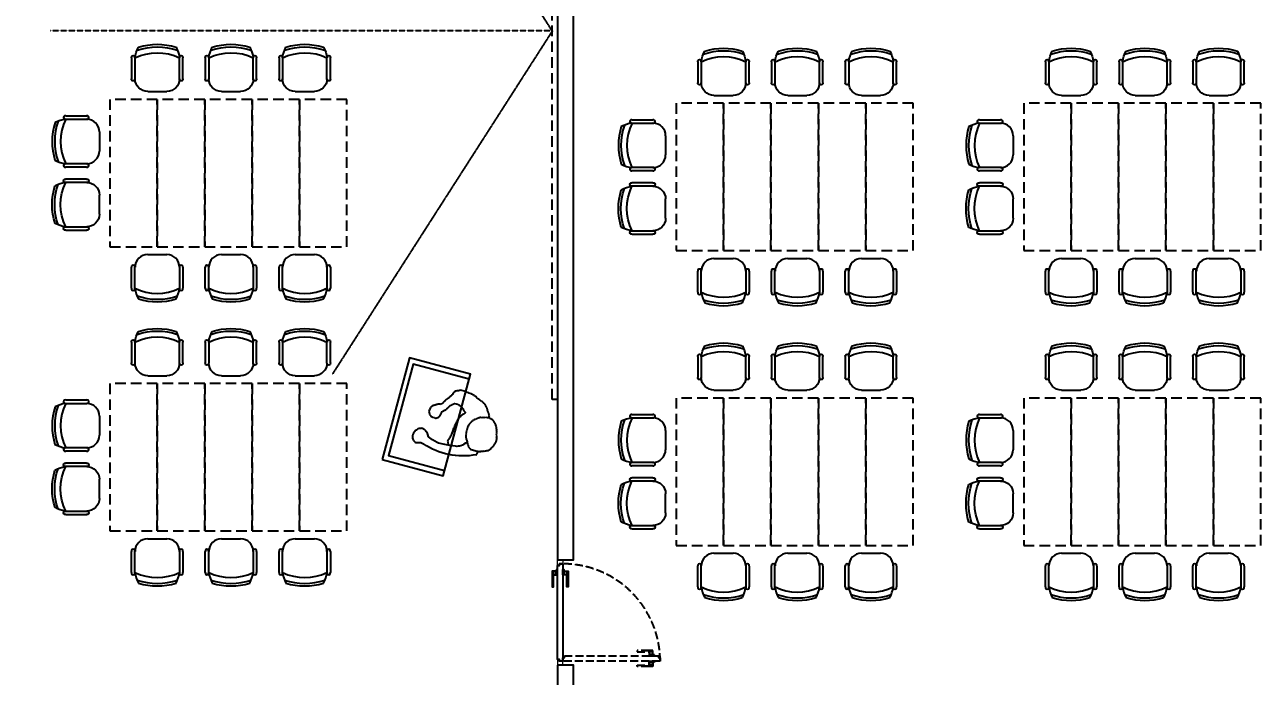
# Model space of a CAD drawing. Header units: millimetres. Extents: x 285006 to 3037698, y -2820855 to 192241.
# Drawn here: x 1117300 to 1129039, y -1094316 to -1088127 of the extents above; entities that cross this region are included whole.
import ezdxf

# ---------------------------------------------------------------- set-up
doc = ezdxf.new("R2010")
doc.units = ezdxf.units.MM
doc.header["$PDMODE"] = 35
doc.header["$PDSIZE"] = -0.1
doc.linetypes.add('DASH', pattern=[0.35, 0.25, -0.1])
doc.linetypes.add('DASHED', pattern=[0.75, 0.5, -0.25])
for name, color, linetype in [('___', 4, 'Continuous'), ('__附着_A10-J_KJ_2_B_28F_SEN22M3I_设计区$0$A_WALL_BRIK(砌块墙)', 190, 'Continuous'), ('DOOR', 60, 'Continuous'), ('DOOR--02', 8, 'Continuous'), ('DS-FINISH', 20, 'Continuous'), ('FF-FURN', 51, 'Continuous'), ('FF-活动家具', 51, 'Continuous'), ('WALL', 255, 'Continuous')]:
    doc.layers.add(name, color=color, linetype=linetype)
doc.layers.add('DIM-1B-6F$0$A-ANNO-DIMS', color=73, linetype='Continuous', lineweight=18)
doc.styles.add('CCD_DIM', font='archs.shx', dxfattribs={"width": 0.7})
doc.styles.add('DIM-1B-6F$0$HYGB2014', font='hygbsz.shx', dxfattribs={"width": 0.7, "bigfont": 'hygbhz.shx'})
doc.dimstyles.new('DIM-1B-6F$0$DIMN', dxfattribs={"dimtxt": 300, "dimasz": 100, "dimexe": 250, "dimexo": 300, "dimgap": 0, "dimtad": 0, "dimdec": 0, "dimzin": 0, "dimdsep": 46, "dimtxsty": 'DIM-1B-6F$0$HYGB2014', "dimblk": 'DIM-1B-6F$0$_archtick', "dimcen": 0.09, "dimdle": 150, "dimclrt": 7, "dimazin": 0, "dimtfac": 1, "dimtdec": 0, "dimtix": 1, "dimtmove": 2, "dimatfit": 3, "dimfxl": 1, "dimtvp": 1, "dimtolj": 1, "dimtzin": 0, "dimarcsym": 0})
doc.dimstyles.new('DIM_100', dxfattribs={"dimscale": 100, "dimtxt": 1.5, "dimasz": 1, "dimexe": 1.5, "dimexo": 1.5, "dimgap": 0.6, "dimtad": 1, "dimdec": 0, "dimrnd": 5, "dimzin": 12, "dimdsep": 46, "dimtxsty": 'CCD_DIM', "dimblk": 'CCD_Dimension_Tick', "dimcen": 0.125, "dimclrd": 44, "dimclre": 44, "dimclrt": 50, "dimadec": 0, "dimazin": 0, "dimtfac": 1, "dimtdec": 0, "dimtix": 1, "dimtmove": 2, "dimatfit": 3, "dimldrblk": 'CCD_Leader_Dot', "dimfxl": 5, "dimtvp": 1, "dimtolj": 1, "dimtzin": 0, "dimarcsym": 0})

# ---------------------------------------------------------------- blocks, each defined once
blk = doc.blocks.new('DIM-1B-6F$0$_archtick')
at = {"const_width": 0.4}
blk.add_lwpolyline([(-0.7, -0.7), (0.7, 0.7)], dxfattribs=at)
blk = doc.blocks.new('CCD_Dimension_Tick')
at = {"color": 0, "linetype": 'ByBlock'}
for p, q in [((-1.09, 0), (0, 0)), ((0, 0), (1.09, 0))]:
    blk.add_line(p, q, dxfattribs=at)
at = {"color": 0, "linetype": 'Continuous', "const_width": 0.608}
blk.add_lwpolyline([(-0.61, -0.61), (0.61, 0.61)], dxfattribs=at)
blk = doc.blocks.new('*D1553')
at = {"layer": '___', "color": 44, "lineweight": -2, "transparency": 16777216}
for p, q in [((1162392, -1083359), (1162242, -1083359)), ((1162392, -1083459), (1162392, -1085509)), ((1162435, -1085609), (1162242, -1085609))]:
    blk.add_line(p, q, dxfattribs=at)
at = {"layer": 'Defpoints', "color": 0, "transparency": 16777216}
for p in [(1162518, -1083359), (1162392, -1085609), (1162585, -1085609), (1062583, -2814913), (1063708, -2814913), (1063708, -2816155)]:
    blk.add_point(p, dxfattribs=at)
at = {"layer": 'DIM-1B-6F$0$A-ANNO-DIMS', "color": 0, "lineweight": -2, "transparency": 16777216}
for p, q in [((1062583, -2815213), (1062583, -2816405)), ((1063708, -2815213), (1063708, -2816405)), ((1062433, -2816155), (1063858, -2816155))]:
    blk.add_line(p, q, dxfattribs=at)
at = {"layer": '___', "color": 44, "lineweight": -2, "transparency": 16777216, "xscale": 100, "yscale": 100, "zscale": 100}
for p, rotation in [((1162392, -1083359), 90), ((1162392, -1085609), 270)]:
    blk.add_blockref('CCD_Dimension_Tick', p, dxfattribs=dict(at, rotation=rotation))
at = {"layer": 'DIM-1B-6F$0$A-ANNO-DIMS', "color": 0, "lineweight": -2, "transparency": 16777216, "xscale": 100, "yscale": 100, "zscale": 100, "rotation": 180}
blk.add_blockref('DIM-1B-6F$0$_archtick', (1062583, -2816155), dxfattribs=at)
at = {"layer": 'DIM-1B-6F$0$A-ANNO-DIMS', "color": 0, "lineweight": -2, "transparency": 16777216, "xscale": 100, "yscale": 100, "zscale": 100}
blk.add_blockref('DIM-1B-6F$0$_archtick', (1063708, -2816155), dxfattribs=at)
at = {"layer": '___', "color": 50, "transparency": 16777216, "insert": (1162257, -1084484), "char_height": 150, "attachment_point": 5, "rotation": 90, "style": 'CCD_DIM'}
blk.add_mtext('\\A1;2250', dxfattribs=at)
at = {"layer": 'DIM-1B-6F$0$A-ANNO-DIMS', "color": 7, "transparency": 16777216, "insert": (1063145, -2815855), "char_height": 300, "attachment_point": 5, "style": 'DIM-1B-6F$0$HYGB2014'}
blk.add_mtext('\\A1;1125', dxfattribs=at)
blk = doc.blocks.new('*D1554')
at = {"layer": '___', "color": 44, "lineweight": -2, "transparency": 16777216}
for p, q in [((1154593, -1091584), (1154281, -1091584)), ((1154431, -1091684), (1154431, -1092211)), ((1154593, -1092311), (1154281, -1092311))]:
    blk.add_line(p, q, dxfattribs=at)
at = {"layer": 'Defpoints', "color": 0, "transparency": 16777216}
for p in [(1154743, -1091584, 0), (1154431, -1092311), (1154743, -1092311, 0), (1063708, -2814913), (1064833, -2814913), (1064833, -2816155)]:
    blk.add_point(p, dxfattribs=at)
at = {"layer": 'DIM-1B-6F$0$A-ANNO-DIMS', "color": 0, "lineweight": -2, "transparency": 16777216}
for p, q in [((1063708, -2815213), (1063708, -2816405)), ((1064833, -2815213), (1064833, -2816405)), ((1063558, -2816155), (1064983, -2816155))]:
    blk.add_line(p, q, dxfattribs=at)
at = {"layer": '___', "color": 44, "lineweight": -2, "transparency": 16777216, "xscale": 100, "yscale": 100, "zscale": 100}
for p, rotation in [((1154431, -1091584), 90.00020283730542), ((1154431, -1092311), 270.0002028373054)]:
    blk.add_blockref('CCD_Dimension_Tick', p, dxfattribs=dict(at, rotation=rotation))
at = {"layer": 'DIM-1B-6F$0$A-ANNO-DIMS', "color": 0, "lineweight": -2, "transparency": 16777216, "xscale": 100, "yscale": 100, "zscale": 100, "rotation": 180}
blk.add_blockref('DIM-1B-6F$0$_archtick', (1063708, -2816155), dxfattribs=at)
at = {"layer": 'DIM-1B-6F$0$A-ANNO-DIMS', "color": 0, "lineweight": -2, "transparency": 16777216, "xscale": 100, "yscale": 100, "zscale": 100}
blk.add_blockref('DIM-1B-6F$0$_archtick', (1064833, -2816155), dxfattribs=at)
at = {"layer": '___', "color": 50, "transparency": 16777216, "insert": (1154566, -1091947), "char_height": 150, "attachment_point": 5, "rotation": 270.0002, "style": 'CCD_DIM'}
blk.add_mtext('\\A1;725', dxfattribs=at)
at = {"layer": 'DIM-1B-6F$0$A-ANNO-DIMS', "color": 7, "transparency": 16777216, "insert": (1064270, -2815855), "char_height": 300, "attachment_point": 5, "style": 'DIM-1B-6F$0$HYGB2014'}
blk.add_mtext('\\A1;1125', dxfattribs=at)
blk = doc.blocks.new('*D1555')
at = {"layer": '___', "color": 44, "lineweight": -2, "transparency": 16777216}
for p, q in [((1154593, -1087071), (1154181, -1087071)), ((1154331, -1089276), (1154331, -1087171)), ((1154593, -1089376), (1154181, -1089376))]:
    blk.add_line(p, q, dxfattribs=at)
at = {"layer": 'Defpoints', "color": 0, "transparency": 16777216}
for p in [(1154331, -1087071), (1154743, -1087071, 0), (1154743, -1089376, 0), (1064833, -2814913), (1066533, -2814913), (1066533, -2816155)]:
    blk.add_point(p, dxfattribs=at)
at = {"layer": 'DIM-1B-6F$0$A-ANNO-DIMS', "color": 0, "lineweight": -2, "transparency": 16777216}
for p, q in [((1064833, -2815213), (1064833, -2816405)), ((1066533, -2815213), (1066533, -2816405)), ((1064683, -2816155), (1066683, -2816155))]:
    blk.add_line(p, q, dxfattribs=at)
at = {"layer": '___', "color": 44, "lineweight": -2, "transparency": 16777216, "xscale": 100, "yscale": 100, "zscale": 100}
for p, rotation in [((1154331, -1087071), 90), ((1154331, -1089376), 270)]:
    blk.add_blockref('CCD_Dimension_Tick', p, dxfattribs=dict(at, rotation=rotation))
at = {"layer": 'DIM-1B-6F$0$A-ANNO-DIMS', "color": 0, "lineweight": -2, "transparency": 16777216, "xscale": 100, "yscale": 100, "zscale": 100, "rotation": 180}
blk.add_blockref('DIM-1B-6F$0$_archtick', (1064833, -2816155), dxfattribs=at)
at = {"layer": 'DIM-1B-6F$0$A-ANNO-DIMS', "color": 0, "lineweight": -2, "transparency": 16777216, "xscale": 100, "yscale": 100, "zscale": 100}
blk.add_blockref('DIM-1B-6F$0$_archtick', (1066533, -2816155), dxfattribs=at)
at = {"layer": '___', "color": 50, "transparency": 16777216, "insert": (1154196, -1088224), "char_height": 150, "attachment_point": 5, "rotation": 90, "style": 'CCD_DIM'}
blk.add_mtext('\\A1;2305', dxfattribs=at)
at = {"layer": 'DIM-1B-6F$0$A-ANNO-DIMS', "color": 7, "transparency": 16777216, "insert": (1065683, -2815855), "char_height": 300, "attachment_point": 5, "style": 'DIM-1B-6F$0$HYGB2014'}
blk.add_mtext('\\A1;1700', dxfattribs=at)
blk = doc.blocks.new('*D1556')
at = {"layer": '___', "color": 44, "lineweight": -2, "transparency": 16777216}
for p, q in [((1154593, -1088749), (1154436, -1088749)), ((1154586, -1088849), (1154586, -1089276)), ((1154593, -1089376), (1154436, -1089376))]:
    blk.add_line(p, q, dxfattribs=at)
at = {"layer": 'Defpoints', "color": 0, "transparency": 16777216}
for p in [(1154743, -1088749, 0), (1154586, -1089376), (1154743, -1089376, 0), (1066533, -2814913), (1067333, -2814913), (1067333, -2816155)]:
    blk.add_point(p, dxfattribs=at)
at = {"layer": 'DIM-1B-6F$0$A-ANNO-DIMS', "color": 0, "lineweight": -2, "transparency": 16777216}
for p, q in [((1066533, -2815213), (1066533, -2816405)), ((1067333, -2815213), (1067333, -2816405)), ((1066383, -2816155), (1067483, -2816155))]:
    blk.add_line(p, q, dxfattribs=at)
at = {"layer": '___', "color": 44, "lineweight": -2, "transparency": 16777216, "xscale": 100, "yscale": 100, "zscale": 100}
for p, rotation in [((1154586, -1088749), 90), ((1154586, -1089376), 270)]:
    blk.add_blockref('CCD_Dimension_Tick', p, dxfattribs=dict(at, rotation=rotation))
at = {"layer": 'DIM-1B-6F$0$A-ANNO-DIMS', "color": 0, "lineweight": -2, "transparency": 16777216, "xscale": 100, "yscale": 100, "zscale": 100, "rotation": 180}
blk.add_blockref('DIM-1B-6F$0$_archtick', (1066533, -2816155), dxfattribs=at)
at = {"layer": 'DIM-1B-6F$0$A-ANNO-DIMS', "color": 0, "lineweight": -2, "transparency": 16777216, "xscale": 100, "yscale": 100, "zscale": 100}
blk.add_blockref('DIM-1B-6F$0$_archtick', (1067333, -2816155), dxfattribs=at)
at = {"layer": '___', "color": 50, "transparency": 16777216, "insert": (1154451, -1089062), "char_height": 150, "attachment_point": 5, "rotation": 90, "style": 'CCD_DIM'}
blk.add_mtext('\\A1;625', dxfattribs=at)
at = {"layer": 'DIM-1B-6F$0$A-ANNO-DIMS', "color": 7, "transparency": 16777216, "insert": (1066933, -2815855), "char_height": 300, "attachment_point": 5, "style": 'DIM-1B-6F$0$HYGB2014'}
blk.add_mtext('\\A1;800', dxfattribs=at)
blk = doc.blocks.new('A$C64783269')
at = {"layer": 'FF-活动家具'}
for p, q in [((1, 151), (1, 400)), ((41, 151), (41, 400)), ((570, 399), (570, 150)), ((610, 399), (610, 150)), ((419, 0), (191, 0))]:
    blk.add_line(p, q, dxfattribs=at)
for centre, radius, start, end in [((461, 332), 426, 152.8506, 170.8394), ((305, -144), 604, 64.0229, 115.9163), ((305, -200), 730, 70.8382, 109.1021), ((305, -192), 752, 72.7146, 107.2107), ((149, 332), 426, 9.0894, 27.0688), ((21, 405), 20.8, 344.5058, 195.4229), ((590, 405), 20.8, 344.5058, 195.4229), ((21, 145), 20.8, 164.5058, 15.4229), ((191, 150), 150, 179.9644, 269.9644), ((419, 150), 150, 269.9644, 359.9644), ((590, 145), 20.8, 164.5058, 15.4229)]:
    blk.add_arc(centre, radius, start, end, dxfattribs=at)
blk = doc.blocks.new('DFGDFGHDTH')
at = {"layer": 'FF-FURN', "linetype": 'DASHED', "ltscale": 200}
for points in [[(3283808, 4592442), (3283808, 4591042), (3284258, 4591042), (3284258, 4592442)], [(3284258, 4592442), (3284258, 4591042), (3284708, 4591042), (3284708, 4592442)], [(3284708, 4592442), (3284708, 4591042), (3285158, 4591042), (3285158, 4592442)], [(3285158, 4592442), (3285158, 4591042), (3285608, 4591042), (3285608, 4592442)], [(3285608, 4592442), (3285608, 4591042), (3286058, 4591042), (3286058, 4592442)]]:
    blk.add_lwpolyline(points, close=True, dxfattribs=at)
at = {"layer": 'FF-FURN', "linetype": 'DASHED', "ltscale": 200, "xscale": 0.8, "yscale": 0.8, "zscale": 0.8}
for p in [(3283964, 4592517), (3284664, 4592517), (3285364, 4592517)]:
    blk.add_blockref('A$C64783269', p, dxfattribs=at)
at = {"layer": 'FF-FURN', "linetype": 'DASHED', "ltscale": 200}
for p, xscale, yscale, zscale, rotation in [((3286158, 4591798), -0.8, 0.8, 0.8, 269.9999999999999), ((3286158, 4591686), 0.8000000000000002, 0.8000000000000002, 0.8000000000000002, 270.0000006730583), ((3283964, 4590967), -0.8, 0.8, 0.8, 180), ((3284664, 4590967), -0.8, 0.8, 0.8, 180), ((3285364, 4590967), -0.8, 0.8, 0.8, 180)]:
    blk.add_blockref('A$C64783269', p, dxfattribs=dict(at, xscale=xscale, yscale=yscale, zscale=zscale, rotation=rotation))
blk = doc.blocks.new('A$C1C14294A')
at = {"layer": 'FF-活动家具', "color": 8}
for p, q in [((267, 585), (273, 588)), ((273, 588), (278, 590)), ((278, 590), (284, 592)), ((284, 592), (289, 595)), ((289, 595), (292, 594)), ((292, 594), (300, 597)), ((300, 597), (305, 602)), ((305, 602), (310, 604)), ((310, 604), (316, 604)), ((316, 604), (318, 606)), ((318, 606), (326, 608)), ((326, 608), (332, 611)), ((332, 611), (337, 610)), ((337, 610), (340, 613)), ((340, 613), (348, 613)), ((348, 613), (353, 615)), ((353, 615), (364, 614)), ((364, 614), (366, 617)), ((366, 617), (390, 616)), ((390, 616), (393, 618)), ((393, 618), (429, 616)), ((429, 616), (430, 619)), ((430, 619), (435, 621)), ((435, 621), (474, 619)), ((474, 619), (474, 616)), ((474, 616), (477, 616)), ((477, 616), (477, 614)), ((477, 614), (479, 613)), ((479, 613), (482, 611)), ((482, 611), (484, 611)), ((484, 611), (487, 608)), ((487, 608), (489, 608)), ((489, 608), (492, 605)), ((492, 605), (500, 604)), ((500, 604), (502, 602)), ((502, 602), (505, 599)), ((505, 599), (510, 599)), ((510, 599), (510, 596)), ((510, 596), (512, 596)), ((512, 596), (518, 593)), ((518, 593), (520, 590)), ((520, 590), (522, 585)), ((138, 476), (141, 479)), ((138, 468), (138, 476)), ((141, 481), (144, 484)), ((141, 479), (141, 481)), ((144, 484), (146, 486)), ((146, 486), (147, 489)), ((147, 489), (149, 494)), ((149, 494), (152, 497)), ((152, 497), (155, 499)), ((155, 502), (158, 502)), ((155, 499), (155, 502)), ((158, 502), (158, 508)), ((158, 504), (161, 507)), ((158, 502), (158, 504)), ((161, 507), (164, 512)), ((164, 512), (166, 514)), ((166, 514), (169, 517)), ((169, 517), (172, 522)), ((172, 522), (175, 527)), ((175, 527), (178, 529)), ((178, 529), (181, 535)), ((181, 535), (183, 537)), ((183, 537), (186, 540)), ((186, 540), (189, 542)), ((189, 542), (192, 545)), ((192, 545), (194, 547)), ((194, 547), (195, 550)), ((195, 550), (197, 550)), ((197, 550), (200, 552)), ((200, 555), (208, 562)), ((200, 552), (200, 555)), ((208, 562), (211, 565)), ((211, 565), (214, 564)), ((214, 564), (216, 567)), ((216, 567), (219, 567)), ((219, 567), (222, 569)), ((222, 569), (224, 569)), ((224, 569), (227, 572)), ((227, 572), (238, 576)), ((238, 576), (241, 579)), ((241, 579), (246, 581)), ((246, 581), (251, 581)), ((251, 581), (262, 586)), ((262, 586), (267, 585)), ((419, 472), (416, 469)), ((424, 474), (419, 472)), ((427, 474), (424, 474)), ((430, 477), (427, 474)), ((435, 479), (430, 477)), ((440, 479), (435, 479)), ((443, 481), (440, 479)), ((454, 481), (443, 481)), ((456, 483), (454, 481)), ((488, 481), (456, 483)), ((488, 479), (488, 481)), ((490, 479), (488, 479)), ((493, 476), (490, 479)), ((496, 476), (493, 476)), ((495, 473), (496, 476)), ((498, 473), (495, 473)), ((503, 470), (498, 473)), ((508, 465), (503, 470)), ((522, 585), (525, 582)), ((525, 582), (525, 579)), ((525, 579), (527, 577)), ((527, 577), (530, 574)), ((530, 574), (532, 571)), ((532, 571), (532, 563)), ((532, 563), (534, 563)), ((534, 563), (534, 555)), ((534, 555), (537, 555)), ((537, 555), (536, 550)), ((536, 550), (539, 547)), ((539, 547), (539, 546)), ((539, 546), (541, 543)), ((541, 543), (543, 541)), ((543, 541), (543, 539)), ((543, 539), (545, 535)), ((545, 535), (548, 531)), ((548, 531), (548, 528)), ((548, 528), (551, 525)), ((551, 525), (553, 523)), ((553, 523), (553, 520)), ((553, 520), (556, 517)), ((556, 517), (558, 512)), ((558, 512), (558, 510)), ((558, 510), (560, 506)), ((560, 506), (563, 504)), ((563, 504), (565, 502)), ((565, 502), (565, 500)), ((565, 500), (567, 500)), ((567, 500), (567, 498)), ((567, 498), (569, 498)), ((569, 498), (569, 496)), ((569, 496), (571, 496)), ((571, 496), (570, 494)), ((570, 494), (572, 492)), ((572, 492), (574, 490)), ((574, 490), (574, 489)), ((574, 489), (576, 489)), ((576, 489), (576, 487)), ((576, 487), (577, 487)), ((577, 487), (577, 485)), ((577, 485), (579, 483)), ((579, 483), (581, 481)), ((581, 481), (583, 479)), ((583, 479), (582, 475)), ((582, 475), (584, 473)), ((584, 473), (584, 471)), ((584, 471), (586, 469)), ((21, 348), (24, 353)), ((24, 359), (27, 361)), ((24, 353), (24, 359)), ((27, 369), (30, 372)), ((27, 361), (27, 369)), ((30, 372), (33, 377)), ((33, 377), (36, 382)), ((36, 387), (39, 390)), ((36, 382), (36, 387)), ((39, 392), (42, 395)), ((39, 390), (39, 392)), ((42, 397), (45, 400)), ((42, 395), (42, 397)), ((45, 400), (50, 410)), ((50, 410), (53, 412)), ((53, 412), (56, 418)), ((56, 418), (61, 420)), ((61, 420), (62, 423)), ((62, 423), (64, 425)), ((64, 425), (67, 425)), ((67, 427), (70, 427)), ((67, 425), (67, 427)), ((70, 427), (72, 430)), ((72, 430), (78, 435)), ((78, 435), (81, 440)), ((81, 440), (84, 440)), ((84, 442), (89, 442)), ((84, 440), (84, 442)), ((89, 445), (94, 444)), ((89, 442), (89, 445)), ((94, 444), (97, 447)), ((97, 447), (105, 447)), ((105, 447), (108, 449)), ((108, 449), (113, 449)), ((113, 449), (116, 451)), ((116, 451), (124, 451)), ((124, 451), (126, 453)), ((126, 453), (145, 452)), ((131, 450), (132, 458)), ((132, 458), (135, 461)), ((135, 463), (138, 468)), ((135, 461), (135, 463)), ((145, 452), (147, 450)), ((147, 450), (160, 449)), ((160, 449), (163, 446)), ((163, 446), (168, 446)), ((168, 446), (170, 443)), ((170, 443), (178, 443)), ((178, 443), (181, 440)), ((181, 440), (189, 439)), ((189, 439), (191, 437)), ((191, 437), (199, 436)), ((199, 436), (204, 433)), ((204, 433), (212, 433)), ((212, 433), (214, 430)), ((214, 430), (220, 427)), ((220, 427), (222, 427)), ((222, 427), (222, 425)), ((222, 425), (227, 424)), ((227, 424), (230, 421)), ((230, 421), (232, 419)), ((232, 419), (235, 416)), ((235, 416), (237, 416)), ((237, 416), (237, 413)), ((237, 413), (240, 413)), ((240, 413), (242, 410)), ((242, 410), (245, 408)), ((245, 408), (247, 405)), ((247, 405), (247, 402)), ((247, 402), (250, 402)), ((250, 402), (252, 399)), ((252, 399), (257, 396)), ((257, 396), (260, 396)), ((260, 396), (262, 393)), ((262, 393), (265, 391)), ((265, 391), (267, 385)), ((267, 385), (270, 382)), ((270, 382), (275, 380)), ((275, 380), (275, 374)), ((275, 374), (277, 372)), ((277, 372), (280, 369)), ((280, 369), (279, 366)), ((279, 366), (282, 363)), ((282, 363), (284, 358)), ((284, 358), (287, 355)), ((287, 355), (289, 353)), ((289, 353), (289, 350)), ((367, 433), (364, 430)), ((364, 430), (367, 425)), ((370, 432), (367, 433)), ((367, 425), (374, 416)), ((370, 435), (370, 432)), ((372, 435), (370, 435)), ((375, 437), (372, 435)), ((374, 416), (379, 408)), ((378, 440), (375, 437)), ((381, 442), (378, 440)), ((379, 408), (381, 405)), ((383, 442), (381, 442)), ((381, 405), (384, 405)), ((383, 445), (383, 442)), ((386, 445), (383, 445)), ((384, 405), (384, 403)), ((384, 403), (386, 397)), ((392, 452), (386, 447)), ((386, 447), (386, 445)), ((386, 397), (391, 389)), ((391, 389), (396, 384)), ((395, 457), (392, 452)), ((397, 460), (395, 457)), ((396, 384), (398, 376)), ((400, 460), (397, 460)), ((398, 376), (398, 373)), ((398, 373), (400, 368)), ((405, 462), (400, 460)), ((400, 368), (405, 365)), ((411, 467), (405, 462)), ((405, 365), (405, 360)), ((405, 360), (408, 357)), ((408, 357), (407, 351)), ((416, 469), (411, 467)), ((508, 462), (508, 465)), ((510, 459), (508, 462)), ((513, 459), (510, 459)), ((513, 456), (513, 459)), ((516, 456), (513, 456)), ((518, 453), (516, 456)), ((520, 448), (518, 453)), ((523, 445), (520, 448)), ((523, 443), (523, 445)), ((525, 443), (523, 443)), ((528, 437), (525, 443)), ((530, 434), (528, 437)), ((530, 432), (530, 434)), ((535, 426), (530, 432)), ((537, 424), (535, 426)), ((537, 421), (537, 424)), ((540, 416), (537, 421)), ((540, 413), (540, 416)), ((540, 412), (540, 413)), ((540, 412), (545, 404)), ((545, 402), (545, 404)), ((547, 402), (545, 402)), ((547, 398), (547, 402)), ((549, 398), (547, 398)), ((548, 396), (549, 398)), ((550, 396), (548, 396)), ((552, 394), (550, 396)), ((554, 392), (552, 394)), ((556, 392), (554, 392)), ((556, 390), (556, 392)), ((557, 390), (556, 390)), ((559, 388), (557, 390)), ((559, 388), (564, 383)), ((564, 380), (564, 383)), ((567, 380), (564, 380)), ((569, 377), (567, 380)), ((573, 375), (569, 377)), ((573, 373), (573, 375)), ((575, 373), (573, 373)), ((575, 369), (575, 373)), ((577, 367), (575, 369)), ((576, 361), (577, 367)), ((578, 361), (576, 361)), ((578, 348), (578, 361)), ((586, 469), (588, 467)), ((588, 467), (588, 465)), ((588, 465), (589, 463)), ((589, 463), (591, 461)), ((591, 461), (591, 458)), ((591, 458), (593, 456)), ((593, 456), (592, 452)), ((592, 452), (594, 450)), ((594, 450), (596, 448)), ((596, 448), (596, 446)), ((596, 446), (598, 446)), ((598, 446), (598, 444)), ((598, 444), (599, 442)), ((599, 442), (601, 440)), ((601, 440), (601, 439)), ((601, 439), (603, 437)), ((603, 437), (606, 434)), ((606, 434), (608, 433)), ((608, 433), (610, 432)), ((610, 432), (614, 430)), ((614, 430), (619, 430)), ((619, 430), (621, 428)), ((621, 428), (627, 428)), ((627, 428), (628, 426)), ((628, 426), (632, 426)), ((632, 426), (634, 424)), ((634, 424), (636, 424)), ((636, 424), (638, 422)), ((638, 422), (639, 420)), ((639, 420), (641, 420)), ((641, 420), (643, 418)), ((643, 418), (645, 417)), ((645, 417), (647, 416)), ((647, 416), (648, 415)), ((648, 415), (650, 413)), ((650, 413), (652, 411)), ((652, 411), (654, 411)), ((654, 411), (656, 409)), ((656, 409), (657, 409)), ((657, 409), (657, 407)), ((657, 407), (659, 407)), ((659, 407), (661, 405)), ((661, 405), (663, 405)), ((663, 405), (665, 403)), ((665, 403), (666, 403)), ((666, 403), (666, 401)), ((666, 401), (670, 401)), ((670, 401), (672, 399)), ((672, 399), (674, 399)), ((674, 399), (674, 397)), ((674, 397), (677, 397)), ((677, 397), (679, 395)), ((679, 395), (681, 393)), ((681, 393), (681, 391)), ((681, 391), (683, 391)), ((683, 391), (682, 387)), ((682, 387), (684, 385)), ((684, 385), (686, 383)), ((686, 383), (686, 382)), ((686, 382), (688, 380)), ((688, 380), (688, 378)), ((688, 378), (689, 378)), ((689, 378), (691, 376)), ((691, 376), (691, 372)), ((691, 372), (693, 372)), ((693, 372), (693, 366)), ((693, 366), (694, 364)), ((694, 364), (694, 355)), ((694, 355), (695, 351)), ((1, 272), (0, 257)), ((0, 257), (2, 255)), ((3, 273), (1, 272)), ((2, 255), (2, 251)), ((2, 251), (3, 250)), ((5, 286), (3, 284)), ((3, 284), (3, 273)), ((3, 250), (3, 248)), ((3, 248), (5, 246)), ((7, 293), (5, 291)), ((5, 291), (5, 286)), ((5, 246), (5, 242)), ((5, 242), (6, 240)), ((6, 240), (6, 237)), ((6, 237), (8, 235)), ((8, 299), (7, 293)), ((10, 300), (8, 299)), ((12, 308), (10, 306)), ((10, 306), (10, 300)), ((14, 313), (12, 311)), ((12, 311), (12, 308)), ((16, 318), (14, 317)), ((14, 317), (14, 313)), ((18, 324), (16, 322)), ((16, 322), (16, 318)), ((17, 328), (18, 341)), ((17, 328), (18, 324)), ((18, 341), (21, 343)), ((21, 343), (21, 348)), ((289, 350), (292, 347)), ((291, 236), (290, 229)), ((292, 347), (291, 345)), ((291, 345), (294, 339)), ((293, 238), (291, 236)), ((295, 245), (293, 243)), ((293, 243), (293, 238)), ((294, 339), (294, 336)), ((294, 336), (296, 334)), ((297, 254), (295, 252)), ((295, 252), (295, 245)), ((296, 334), (296, 331)), ((296, 331), (298, 326)), ((299, 317), (297, 278)), ((297, 278), (298, 274)), ((298, 274), (297, 254)), ((298, 326), (298, 318)), ((298, 318), (299, 317)), ((407, 351), (410, 343)), ((410, 343), (412, 333)), ((412, 333), (414, 325)), ((414, 325), (416, 322)), ((416, 322), (416, 312)), ((416, 312), (418, 306)), ((418, 306), (418, 301)), ((418, 301), (420, 290)), ((420, 290), (422, 282)), ((422, 282), (421, 264)), ((421, 264), (423, 256)), ((423, 256), (422, 222)), ((579, 346), (578, 348)), ((579, 341), (579, 346)), ((581, 339), (579, 341)), ((581, 333), (581, 339)), ((582, 331), (581, 333)), ((582, 327), (582, 331)), ((584, 325), (582, 327)), ((584, 323), (584, 325)), ((586, 321), (584, 323)), ((585, 318), (586, 321)), ((587, 316), (585, 318)), ((589, 314), (587, 316)), ((589, 312), (589, 314)), ((591, 312), (589, 312)), ((591, 310), (591, 312)), ((592, 308), (591, 310)), ((592, 306), (592, 308)), ((594, 304), (592, 306)), ((596, 304), (594, 304)), ((598, 302), (596, 304)), ((599, 302), (598, 302)), ((601, 300), (599, 302)), ((603, 300), (601, 300)), ((605, 298), (603, 300)), ((607, 296), (605, 298)), ((608, 296), (607, 296)), ((610, 294), (608, 296)), ((612, 292), (610, 294)), ((623, 291), (612, 292)), ((627, 293), (623, 291)), ((647, 292), (627, 293)), ((651, 294), (647, 292)), ((659, 293), (651, 294)), ((661, 295), (659, 293)), ((663, 295), (661, 295)), ((665, 297), (663, 295)), ((666, 297), (665, 297)), ((668, 298), (666, 297)), ((670, 300), (668, 298)), ((672, 300), (670, 300)), ((674, 302), (672, 300)), ((676, 304), (674, 302)), ((676, 305), (676, 304)), ((678, 305), (676, 305)), ((680, 307), (678, 305)), ((682, 311), (680, 309)), ((680, 309), (680, 307)), ((684, 313), (682, 311)), ((686, 316), (684, 314)), ((684, 314), (684, 313)), ((688, 318), (686, 316)), ((688, 320), (688, 318)), ((690, 320), (688, 320)), ((692, 323), (690, 322)), ((690, 322), (690, 320)), ((694, 331), (692, 329)), ((692, 329), (692, 323)), ((695, 351), (694, 331)), ((8, 235), (8, 229)), ((8, 229), (9, 227)), ((9, 227), (9, 222)), ((9, 222), (11, 220)), ((11, 220), (11, 216)), ((11, 216), (12, 214)), ((12, 214), (12, 209)), ((12, 209), (14, 207)), ((14, 207), (15, 205)), ((15, 205), (15, 201)), ((15, 201), (17, 199)), ((17, 199), (17, 198)), ((17, 198), (19, 196)), ((19, 196), (23, 185)), ((28, 180), (23, 185)), ((32, 171), (28, 180)), ((37, 166), (32, 171)), ((42, 160), (37, 166)), ((47, 157), (42, 160)), ((50, 155), (47, 157)), ((53, 155), (50, 155)), ((58, 152), (53, 155)), ((60, 149), (58, 152)), ((65, 146), (60, 149)), ((70, 146), (65, 146)), ((73, 143), (70, 146)), ((76, 143), (73, 143)), ((81, 140), (76, 143)), ((83, 140), (81, 140)), ((86, 137), (83, 140)), ((88, 137), (86, 137)), ((94, 134), (88, 137)), ((99, 134), (94, 134)), ((106, 131), (99, 134)), ((112, 128), (106, 131)), ((114, 125), (112, 128)), ((119, 125), (114, 125)), ((122, 122), (119, 125)), ((135, 121), (122, 122)), ((131, 117), (131, 121)), ((140, 118), (135, 121)), ((200, 115), (140, 118)), ((203, 118), (200, 115)), ((211, 117), (203, 118)), ((214, 120), (211, 117)), ((219, 122), (214, 120)), ((222, 125), (219, 122)), ((222, 127), (222, 125)), ((225, 127), (222, 127)), ((227, 129), (225, 127)), ((233, 132), (227, 129)), ((236, 134), (233, 132)), ((238, 139), (236, 137)), ((236, 137), (236, 134)), ((241, 145), (238, 139)), ((244, 147), (241, 145)), ((247, 150), (244, 147)), ((250, 155), (247, 150)), ((253, 160), (250, 155)), ((256, 165), (253, 160)), ((258, 170), (256, 167)), ((256, 167), (256, 165)), ((261, 175), (258, 170)), ((264, 180), (261, 175)), ((267, 183), (264, 180)), ((270, 188), (267, 185)), ((267, 185), (267, 183)), ((276, 195), (270, 190)), ((270, 190), (270, 188)), ((278, 198), (276, 195)), ((280, 202), (278, 201)), ((278, 201), (278, 198)), ((282, 204), (280, 202)), ((284, 205), (282, 204)), ((284, 211), (284, 205)), ((286, 211), (284, 211)), ((286, 218), (286, 211)), ((288, 218), (286, 218)), ((289, 227), (288, 218)), ((290, 229), (289, 227)), ((422, 222), (424, 216)), ((424, 216), (423, 195)), ((423, 195), (425, 187)), ((425, 187), (425, 180)), ((425, 180), (427, 177)), ((427, 177), (426, 166)), ((426, 166), (429, 161)), ((429, 161), (431, 155)), ((431, 155), (431, 150)), ((431, 150), (433, 145)), ((433, 145), (435, 137)), ((437, 118), (434, 116)), ((435, 137), (438, 129)), ((438, 129), (437, 118)), ((133, 115), (131, 117)), ((132, 104), (133, 115)), ((134, 102), (132, 104)), ((134, 96), (134, 102)), ((136, 95), (134, 96)), ((135, 91), (136, 95)), ((137, 91), (135, 91)), ((137, 85), (137, 91)), ((139, 83), (137, 85)), ((434, 113), (422, 86)), ((434, 116), (434, 113))]:
    blk.add_line(p, q, dxfattribs=at)
blk.add_lwpolyline([(140, 120, -0.214441), (104, 132)], format="xyb", dxfattribs=at)
for points in [[(260, 173), (270, 157), (281, 142), (292, 129), (305, 118), (315, 111), (327, 106), (339, 101), (351, 98), (377, 93), (404, 89), (467, 79), (498, 76), (514, 76), (529, 77), (553, 81), (576, 87), (623, 103)], [(623, 103), (636, 120), (643, 129), (651, 136), (660, 144), (665, 147), (669, 150), (674, 152), (680, 155), (685, 156), (690, 157), (696, 158), (702, 158), (707, 158), (713, 157), (718, 155), (724, 153), (729, 151), (733, 148), (737, 145), (741, 142), (747, 135), (752, 127), (757, 119), (762, 109), (766, 99), (768, 89), (769, 84), (770, 79), (770, 74), (770, 69), (770, 64), (769, 59), (768, 54), (766, 50), (764, 45), (762, 41), (757, 35), (752, 29), (746, 24), (740, 20), (733, 17), (727, 15), (720, 14), (716, 14), (713, 14), (709, 15), (705, 16), (698, 19), (691, 22), (683, 25), (679, 26), (674, 27), (669, 27), (664, 27), (659, 26), (654, 26), (645, 23)], [(395, 91), (392, 90)]]:
    blk.add_lwpolyline(points, dxfattribs=at)
blk.add_arc((467, 680), 681, 241.2239, 285.1854, dxfattribs=at)
blk = doc.blocks.new('DSGFDGDFGDG')
at = {"layer": 'FF-活动家具', "elevation": 0}
blk.add_lwpolyline([(3272360, 4574370), (3271760, 4574370), (3271760, 4575370), (3272360, 4575370)], close=True, dxfattribs=at)
blk.add_lwpolyline([(3271760, 4575320), (3272310, 4575320), (3272310, 4574420), (3271760, 4574420)], dxfattribs=at)
at = {"layer": 'FF-活动家具', "color": 8, "rotation": 3.435837834233141}
blk.add_blockref('A$C1C14294A', (3271375, 4574552, 0), dxfattribs=at)
blk = doc.blocks.new('M--900')
at = {"layer": 'DOOR'}
blk.add_lwpolyline([(-962, 50), (-38, 50), (-38, 18), (-53, 18), (-53, 0), (-947, 0), (-947, 18), (-962, 18), (-962, 50)], dxfattribs=at)
at = {"layer": 'DOOR--02', "linetype": 'DASH', "ltscale": 300}
for p, q in [((-136, 869), (-136, 755)), ((10, 869), (10, 755))]:
    blk.add_line(p, q, dxfattribs=at)
at = {"layer": 'DOOR--02'}
for p, q in [((-857, 98), (-743, 98)), ((-857, -48), (-743, -48))]:
    blk.add_line(p, q, dxfattribs=at)
at = {"layer": 'DOOR--02', "linetype": 'DASH', "ltscale": 300}
for points in [[(-38, 974), (-38, 50), (-70, 50), (-70, 65), (-88, 65), (-88, 959), (-70, 959), (-70, 974), (-38, 974)], [(-100, 870), (-100, 904), (-138, 904), (-138, 861)], [(-138, 904), (-126, 895), (-126, 869)], [(-138, 869), (-138, 755), (-126, 755), (-126, 869)], [(-128, 869), (-138, 869)], [(-128, 869), (-100, 869), (-100, 869)], [(-88, 869), (-88, 919), (-98, 919), (-98, 869), (-88, 869)], [(-98, 902), (-88, 902)], [(-98, 885), (-88, 885)], [(-38, 919), (-38, 919)], [(-38, 869), (-38, 919), (-28, 919), (-28, 869), (-38, 869)], [(-28, 902), (-38, 902)], [(-28, 885), (-38, 885)], [(-26, 870), (-26, 904), (12, 904), (12, 861)], [(2, 869), (-26, 869), (-26, 869)], [(12, 904), (0, 895), (0, 869)], [(12, 869), (12, 755), (0, 755), (0, 869)], [(2, 869), (12, 869)]]:
    blk.add_lwpolyline(points, dxfattribs=at)
for points in [[(-100, 904), (-100, 869), (-98, 869), (-98, 904)], [(-26, 904), (-26, 869), (-28, 869), (-28, 904)]]:
    blk.add_lwpolyline(points, close=True, dxfattribs=at)
at = {"layer": 'DOOR--02'}
for points in [[(-857, 50), (-907, 50), (-907, 60), (-857, 60), (-857, 50)], [(-907, 50), (-907, 50)], [(-858, 62), (-892, 62), (-892, 100), (-849, 100)], [(-857, 100), (-743, 100), (-743, 88), (-857, 88)], [(-857, 90), (-857, 100)], [(-857, 90), (-857, 62), (-857, 62)], [(-857, 0), (-907, 0), (-907, -10), (-857, -10), (-857, 0)], [(-858, -12), (-892, -12), (-892, -50), (-849, -50)], [(-857, -40), (-857, -12), (-857, -12)], [(-857, -50), (-743, -50), (-743, -38), (-857, -38)], [(-857, -40), (-857, -50)]]:
    blk.add_lwpolyline(points, dxfattribs=at)
at = {"layer": 'DOOR--02', "ltscale": 0.1}
for points in [[(-892, 100), (-883, 88), (-857, 88)], [(-890, 60), (-890, 50)], [(-873, 60), (-873, 50)], [(-892, -50), (-883, -38), (-857, -38)], [(-890, -10), (-890, 0)], [(-873, -10), (-873, 0)]]:
    blk.add_lwpolyline(points, dxfattribs=at)
at = {"layer": 'DOOR--02'}
for points in [[(-892, 62), (-857, 62), (-857, 60), (-892, 60)], [(-892, -12), (-857, -12), (-857, -10), (-892, -10)]]:
    blk.add_lwpolyline(points, close=True, dxfattribs=at)
at = {"layer": 'DOOR--02', "linetype": 'DASH', "ltscale": 300}
blk.add_arc((-38, 50), 924, 90, 181.9847, dxfattribs=at)
at = {"layer": 'DS-FINISH', "linetype": 'Continuous', "lineweight": 0, "ltscale": 1000}
for points in [[(-965, 15), (-950, 15), (-950, 0), (-1000, 0), (-1000, 50), (-965, 50)], [(-35, 15), (-50, 15), (-50, 0), (0, 0), (0, 50), (-35, 50)]]:
    blk.add_lwpolyline(points, close=True, dxfattribs=at)
blk = doc.blocks.new('*U476')
blk.add_blockref('M--900', (0, 0))
blk = doc.blocks.new('CCD_Leader_Dot')
at = {"color": 0, "linetype": 'ByBlock'}
blk.add_line((-5, 0), (-10, 0), dxfattribs=at)
at = {"color": 0, "linetype": 'ByBlock', "const_width": 5}
blk.add_lwpolyline([(-2.5, 0, 1), (2.5, 0, 1)], format="xyb", close=True, dxfattribs=at)

msp = doc.modelspace()

# ---------------------------------------------------------------- linework, layer by layer
at = {"color": 8, "linetype": 'DASH'}
for q in [(1120222.2, -1084927.1, 0), (1117541.7, -1088185.5, 0), (1120222.2, -1091443.8, 0)]:
    msp.add_line((1122308.5, -1088185.5, 0), q, dxfattribs=at)
at = {"layer": 'FF-FURN', "linetype": 'DASHED', "ltscale": 200, "elevation": 0}
msp.add_lwpolyline([(1122358.5, -1091685.5), (1122308.5, -1091685.5), (1122308.5, -1084685.5), (1122358.5, -1084685.5)], close=True, dxfattribs=at)
at = {"layer": 'WALL', "elevation": 0}
for points in [[(1122358.5, -1083660.7), (1122358.5, -1093210.3), (1122508.5, -1093210.3), (1122508.5, -1083660.7)], [(1122358.5, -1094210.3), (1122358.5, -1094810.7), (1122508.5, -1094810.7), (1122508.5, -1094210.3)]]:
    msp.add_lwpolyline(points, close=True, dxfattribs=at)

# ---------------------------------------------------------------- block references
at = {"layer": '__附着_A10-J_KJ_2_B_28F_SEN22M3I_设计区$0$A_WALL_BRIK(砌块墙)', "rotation": 180}
for p in [(4404166.5, 3502206.4, 0), (4409542.5, 3502169.1), (4412842.3, 3502169.1), (4404166.5, 3499506.4, 0), (4409542.5, 3499369.1), (4412842.3, 3499369.1)]:
    msp.add_blockref('DFGDFGHDTH', p, dxfattribs=at)
at = {"layer": '__附着_A10-J_KJ_2_B_28F_SEN22M3I_设计区$0$A_WALL_BRIK(砌块墙)', "xscale": -1, "rotation": 345}
msp.add_blockref('DSGFDGDFGDG', (3097616.1, -6357707.1), dxfattribs=at)
at = {"layer": 'DS-FINISH', "rotation": 270}
msp.add_blockref('*U476', (1122358.5, -1094210.3, 0), dxfattribs=at)

# ---------------------------------------------------------------- dimensions: what is measured, and where the dimension line sits
at = {"layer": '___'}
dim = msp.add_linear_dim(base=(1162391.7, -1085609.5), p1=(1162518.5, -1083359.5), p2=(1162585.4, -1085609.5), angle=270, dimstyle='DIM_100', override={"dimfxlon": 1}, dxfattribs=at)
dim.commit()
dim.dimension.update_dxf_attribs({"geometry": '*D1553', "text_midpoint": (1162256.7, -1084484.5)})
for p1, p2, distance, picture, middle in [((1154743.2, -1089375.6, 0), (1154743.2, -1087071.4, 0), 412.6, '*D1555', (1154195.5, -1088223.5)), ((1154743.2, -1088748.5, 0), (1154743.2, -1089375.6, 0), -157.4, '*D1556', (1154450.7, -1089062.1)), ((1154743.2, -1091583.9, 0), (1154743.2, -1092311, 0), -311.9, '*D1554', (1154566.3, -1091947.4))]:
    dim = msp.add_aligned_dim(p1=p1, p2=p2, distance=distance, dimstyle='DIM_100', override={"dimfxlon": 1}, dxfattribs=at)
    dim.commit()
    dim.dimension.update_dxf_attribs({"geometry": picture, "text_midpoint": middle})
at = {"layer": 'DIM-1B-6F$0$A-ANNO-DIMS'}
for p1, p2, picture, middle in [((1062582.7, -2814913.1), (1063707.7, -2814913.1), '*D1553', (1063145.2, -2815854.7)), ((1064832.7, -2814913.1), (1066532.7, -2814913.1), '*D1555', (1065682.7, -2815854.7)), ((1066532.7, -2814913.1), (1067332.7, -2814913.1), '*D1556', (1066932.7, -2815854.7)), ((1063707.7, -2814913.1), (1064832.7, -2814913.1), '*D1554', (1064270.2, -2815854.7))]:
    dim = msp.add_aligned_dim(p1=p1, p2=p2, distance=-1241.6, dimstyle='DIM-1B-6F$0$DIMN', dxfattribs=at)
    dim.commit()
    dim.dimension.update_dxf_attribs({"geometry": picture, "text_midpoint": middle})

doc.saveas('drawing.dxf')
